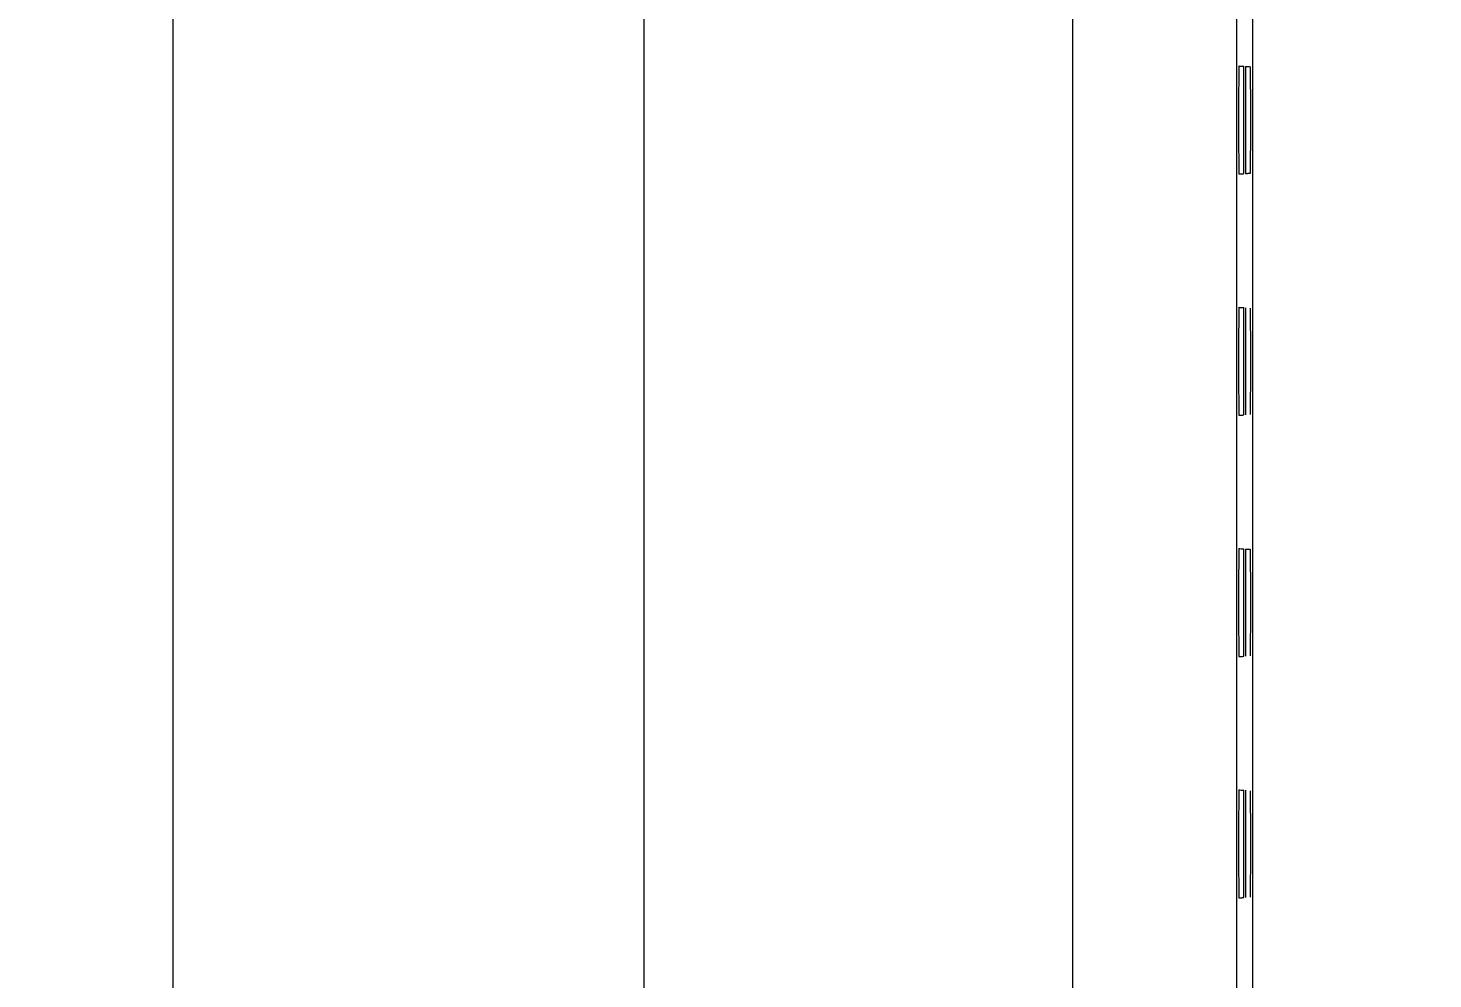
# Model space of a CAD drawing. Header units: millimetres. Extents: x -195 to 1349, y 148 to 750.
# Drawn here: x 743.33 to 769.52, y 434.22 to 451.95 of the extents above; entities that cross this region are included whole.
import ezdxf

# ---------------------------------------------------------------- set-up
doc = ezdxf.new("R2010")
doc.units = ezdxf.units.MM
doc.layers.get('0').update_dxf_attribs({"linetype": 'CONTINUOUS'})
doc.layers.get('Defpoints').update_dxf_attribs({"linetype": 'CONTINUOUS'})
doc.layers.add('4', color=7, linetype='CONTINUOUS', true_color=0xffffff)
doc.styles.add('ROMANC', font='romanc.shx', dxfattribs={"bigfont": 'gbcbig.shx'})
doc.dimstyles.new('YanXiu', dxfattribs={"dimtxt": 3.5, "dimasz": 2.2, "dimexe": 0.66, "dimexo": 0.66, "dimgap": 0.66, "dimtad": 0, "dimdec": 1, "dimdsep": 46, "dimtxsty": 'ROMANC', "dimcen": 0, "dimclrd": 131, "dimclre": 131, "dimclrt": 42, "dimazin": 2, "dimtfac": 1, "dimtdec": 1, "dimtofl": 0, "dimtmove": 0, "dimatfit": 3, "dimfxl": 1, "dimlwd": 5, "dimlwe": 5, "dimarcsym": 0})

# ---------------------------------------------------------------- blocks, each defined once
blk = doc.blocks.new('*D41')
at = {"color": 131, "lineweight": 5, "transparency": 16777216}
for p, q in [((783.379, 486.235), (754.151, 486.235)), ((754.811, 484.035), (754.811, 410.145)), ((754.811, 326.435), (754.811, 400.325)), ((784.75, 324.235), (754.151, 324.235))]:
    blk.add_line(p, q, dxfattribs=at)
at = {"color": 131, "lineweight": 18, "transparency": 16777216}
for points in [[(754.445, 484.035), (755.178, 484.035), (754.811, 486.235)], [(754.445, 326.435), (755.178, 326.435), (754.811, 324.235)]]:
    blk.add_solid(points, dxfattribs=at)
at = {"layer": 'Defpoints', "color": 0, "lineweight": 18, "transparency": 16777216}
for p in [(784.039, 486.235), (754.811, 324.235), (785.41, 324.235)]:
    blk.add_point(p, dxfattribs=at)
at = {"color": 42, "lineweight": 18, "transparency": 16777216, "insert": (754.811, 405.235), "char_height": 3.5, "attachment_point": 5, "rotation": 90, "style": 'ROMANC'}
blk.add_mtext('162', dxfattribs=at)
blk = doc.blocks.new('*D42')
at = {"color": 131, "lineweight": 5, "transparency": 16777216}
for p, q in [((768.139, 491.231), (745.371, 491.231)), ((746.031, 489.031), (746.031, 410.145)), ((746.031, 321.439), (746.031, 400.325)), ((768.139, 319.239), (745.371, 319.239))]:
    blk.add_line(p, q, dxfattribs=at)
at = {"color": 131, "lineweight": 18, "transparency": 16777216}
for points in [[(745.665, 489.031), (746.398, 489.031), (746.031, 491.231)], [(745.665, 321.439), (746.398, 321.439), (746.031, 319.239)]]:
    blk.add_solid(points, dxfattribs=at)
at = {"layer": 'Defpoints', "color": 0, "lineweight": 18, "transparency": 16777216}
for p in [(768.799, 491.231), (746.031, 319.239), (768.799, 319.239)]:
    blk.add_point(p, dxfattribs=at)
at = {"color": 42, "lineweight": 18, "transparency": 16777216, "insert": (746.031, 405.235), "char_height": 3.5, "attachment_point": 5, "rotation": 90, "style": 'ROMANC'}
blk.add_mtext('172', dxfattribs=at)
blk = doc.blocks.new('*D43')
at = {"color": 131, "lineweight": 5, "transparency": 16777216}
for p, q in [((779.094, 499.735), (739.1, 499.735)), ((739.76, 497.535), (739.76, 410.145)), ((739.76, 312.935), (739.76, 400.325)), ((779.784, 310.735), (739.1, 310.735))]:
    blk.add_line(p, q, dxfattribs=at)
at = {"color": 131, "lineweight": 18, "transparency": 16777216}
for points in [[(739.393, 497.535), (740.126, 497.535), (739.76, 499.735)], [(739.393, 312.935), (740.126, 312.935), (739.76, 310.735)]]:
    blk.add_solid(points, dxfattribs=at)
at = {"layer": 'Defpoints', "color": 0, "lineweight": 18, "transparency": 16777216}
for p in [(739.76, 499.735), (779.754, 499.735), (780.444, 310.735)]:
    blk.add_point(p, dxfattribs=at)
at = {"color": 42, "lineweight": 18, "transparency": 16777216, "insert": (739.76, 405.235), "char_height": 3.5, "attachment_point": 5, "rotation": 90, "style": 'ROMANC'}
blk.add_mtext('189', dxfattribs=at)
blk = doc.blocks.new('*D44')
at = {"color": 131, "lineweight": 5, "transparency": 16777216}
for p, q in [((764.4, 505.033), (730.865, 505.033)), ((731.525, 502.833), (731.525, 410.395)), ((731.525, 307.638), (731.525, 400.075)), ((764.4, 305.438), (730.865, 305.438))]:
    blk.add_line(p, q, dxfattribs=at)
at = {"color": 131, "lineweight": 18, "transparency": 16777216}
for points in [[(731.159, 502.833), (731.892, 502.833), (731.525, 505.033)], [(731.159, 307.638), (731.892, 307.638), (731.525, 305.438)]]:
    blk.add_solid(points, dxfattribs=at)
at = {"layer": 'Defpoints', "color": 0, "lineweight": 18, "transparency": 16777216}
for p in [(765.06, 505.033), (731.525, 305.438), (765.06, 305.438)]:
    blk.add_point(p, dxfattribs=at)
at = {"color": 42, "lineweight": 18, "transparency": 16777216, "insert": (731.525, 405.235), "char_height": 3.5, "attachment_point": 5, "rotation": 90, "style": 'ROMANC'}
blk.add_mtext('200', dxfattribs=at)

msp = doc.modelspace()

# ---------------------------------------------------------------- linework, layer by layer
at = {"layer": '4', "color": 7, "linetype": 'Continuous', "lineweight": 18}
for p, q in [((762.807, 317.039), (762.807, 493.431)), ((765.857, 492.781), (765.857, 317.689))]:
    msp.add_line(p, q, dxfattribs=at)
for points, knots in [([(766.165, 354.485), (766.165, 354.591), (766.165, 354.698), (766.165, 371.614), (766.165, 388.425), (766.165, 422.046), (766.165, 438.856), (766.165, 455.773), (766.165, 455.879), (766.165, 455.985)], [0, 0, 0, 0, 0.003136, 0.003136, 0.5, 0.5, 0.996864, 0.996864, 1, 1, 1, 1]), ([(765.903, 451.242), (765.902, 451.242), (765.902, 451.236), (765.901, 451.217), (765.901, 451.209), (765.901, 451.195), (765.901, 451.189), (765.901, 451.178), (765.901, 451.172), (765.9, 451.153), (765.9, 451.125), (765.9, 451.091), (765.9, 451.064), (765.899, 451.055), (765.899, 451.035), (765.899, 451.025), (765.899, 450.993), (765.899, 450.971), (765.899, 450.901), (765.898, 450.851), (765.898, 450.782), (765.898, 450.768), (765.898, 450.739), (765.898, 450.725), (765.898, 450.681), (765.898, 450.652), (765.898, 450.591), (765.898, 450.56), (765.897, 450.513), (765.897, 450.497), (765.897, 450.465), (765.897, 450.449), (765.897, 450.4), (765.897, 450.335), (765.897, 450.269), (765.897, 450.203), (765.897, 450.17), (765.897, 450.121), (765.897, 450.104), (765.897, 450.072), (765.897, 449.99), (765.898, 449.912), (765.898, 449.836), (765.898, 449.82), (765.898, 449.79), (765.898, 449.776), (765.898, 449.732), (765.898, 449.704), (765.898, 449.622), (765.899, 449.571), (765.899, 449.512), (765.899, 449.5), (765.899, 449.478), (765.899, 449.468), (765.899, 449.436), (765.899, 449.417), (765.9, 449.38), (765.9, 449.363), (765.9, 449.332), (765.9, 449.318), (765.901, 449.292), (765.901, 449.27), (765.901, 449.254), (765.902, 449.241), (765.902, 449.236), (765.902, 449.23), (765.902, 449.228), (765.903, 449.228)], [0, 0, 0, 0, 0.0625, 0.0625, 0.09375, 0.09375, 0.109375, 0.109375, 0.125, 0.125, 0.15625, 0.1875, 0.1875, 0.203125, 0.203125, 0.21875, 0.21875, 0.25, 0.25, 0.3125, 0.3125, 0.328125, 0.328125, 0.34375, 0.34375, 0.375, 0.375, 0.40625, 0.40625, 0.421875, 0.421875, 0.4375, 0.4375, 0.46875, 0.5, 0.5, 0.53125, 0.53125, 0.546875, 0.546875, 0.5625, 0.625, 0.625, 0.640625, 0.640625, 0.65625, 0.65625, 0.6875, 0.6875, 0.75, 0.75, 0.765625, 0.765625, 0.78125, 0.78125, 0.8125, 0.8125, 0.84375, 0.84375, 0.875, 0.875, 0.90625, 0.9375, 0.9375, 0.96875, 0.96875, 1, 1, 1, 1]), ([(765.903, 451.242), (765.916, 451.241), (765.929, 451.241), (765.952, 451.239), (765.961, 451.238), (765.977, 451.237), (765.984, 451.237), (765.992, 451.236)], [0, 0, 0, 0, 0.448296, 0.448296, 0.75351, 0.75351, 1, 1, 1, 1]), ([(765.992, 449.234), (765.992, 449.235), (765.992, 449.241), (765.993, 449.26), (765.993, 449.268), (765.993, 449.287), (765.994, 449.298), (765.994, 449.323), (765.994, 449.351), (765.994, 449.385), (765.995, 449.412), (765.995, 449.421), (765.995, 449.441), (765.995, 449.451), (765.995, 449.483), (765.995, 449.505), (765.996, 449.574), (765.996, 449.624), (765.996, 449.692), (765.996, 449.706), (765.996, 449.735), (765.996, 449.749), (765.996, 449.792), (765.997, 449.822), (765.997, 449.882), (765.997, 449.913), (765.997, 449.96), (765.997, 449.975), (765.997, 450.007), (765.997, 450.024), (765.997, 450.072), (765.997, 450.137), (765.997, 450.202), (765.997, 450.267), (765.997, 450.3), (765.997, 450.349), (765.997, 450.365), (765.997, 450.398), (765.997, 450.479), (765.997, 450.557), (765.997, 450.632), (765.997, 450.647), (765.996, 450.677), (765.996, 450.692), (765.996, 450.736), (765.996, 450.764), (765.996, 450.845), (765.996, 450.896), (765.995, 450.954), (765.995, 450.965), (765.995, 450.987), (765.995, 450.998), (765.995, 451.029), (765.995, 451.049), (765.994, 451.085), (765.994, 451.102), (765.994, 451.133), (765.994, 451.147), (765.994, 451.172), (765.993, 451.194), (765.993, 451.21), (765.993, 451.223), (765.992, 451.228), (765.992, 451.235), (765.992, 451.236), (765.992, 451.236)], [0, 0, 0, 0, 0.0625, 0.0625, 0.09375, 0.09375, 0.125, 0.125, 0.15625, 0.1875, 0.1875, 0.203125, 0.203125, 0.21875, 0.21875, 0.25, 0.25, 0.3125, 0.3125, 0.328125, 0.328125, 0.34375, 0.34375, 0.375, 0.375, 0.40625, 0.40625, 0.421875, 0.421875, 0.4375, 0.4375, 0.46875, 0.5, 0.5, 0.53125, 0.53125, 0.546875, 0.546875, 0.5625, 0.625, 0.625, 0.640625, 0.640625, 0.65625, 0.65625, 0.6875, 0.6875, 0.75, 0.75, 0.765625, 0.765625, 0.78125, 0.78125, 0.8125, 0.8125, 0.84375, 0.84375, 0.875, 0.875, 0.90625, 0.9375, 0.9375, 0.96875, 0.96875, 1, 1, 1, 1]), ([(766.028, 451.234), (766.028, 451.234), (766.028, 451.227), (766.027, 451.208), (766.027, 451.2), (766.027, 451.186), (766.027, 451.181), (766.026, 451.17), (766.026, 451.164), (766.026, 451.145), (766.026, 451.117), (766.026, 451.084), (766.025, 451.057), (766.025, 451.047), (766.025, 451.028), (766.025, 451.018), (766.025, 450.986), (766.025, 450.964), (766.024, 450.895), (766.024, 450.845), (766.024, 450.777), (766.024, 450.763), (766.024, 450.735), (766.024, 450.721), (766.024, 450.677), (766.024, 450.648), (766.023, 450.588), (766.023, 450.557), (766.023, 450.51), (766.023, 450.495), (766.023, 450.463), (766.023, 450.447), (766.023, 450.398), (766.023, 450.334), (766.023, 450.269), (766.023, 450.204), (766.023, 450.171), (766.023, 450.122), (766.023, 450.106), (766.023, 450.073), (766.023, 449.992), (766.023, 449.915), (766.023, 449.839), (766.024, 449.824), (766.024, 449.794), (766.024, 449.78), (766.024, 449.736), (766.024, 449.708), (766.024, 449.627), (766.024, 449.577), (766.025, 449.518), (766.025, 449.507), (766.025, 449.485), (766.025, 449.474), (766.025, 449.443), (766.025, 449.424), (766.026, 449.388), (766.026, 449.371), (766.026, 449.34), (766.026, 449.326), (766.026, 449.301), (766.027, 449.279), (766.027, 449.263), (766.027, 449.25), (766.028, 449.245), (766.028, 449.239), (766.028, 449.237), (766.028, 449.237)], [0, 0, 0, 0, 0.0625, 0.0625, 0.09375, 0.09375, 0.109375, 0.109375, 0.125, 0.125, 0.15625, 0.1875, 0.1875, 0.203125, 0.203125, 0.21875, 0.21875, 0.25, 0.25, 0.3125, 0.3125, 0.328125, 0.328125, 0.34375, 0.34375, 0.375, 0.375, 0.40625, 0.40625, 0.421875, 0.421875, 0.4375, 0.4375, 0.46875, 0.5, 0.5, 0.53125, 0.53125, 0.546875, 0.546875, 0.5625, 0.625, 0.625, 0.640625, 0.640625, 0.65625, 0.65625, 0.6875, 0.6875, 0.75, 0.75, 0.765625, 0.765625, 0.78125, 0.78125, 0.8125, 0.8125, 0.84375, 0.84375, 0.875, 0.875, 0.90625, 0.9375, 0.9375, 0.96875, 0.96875, 1, 1, 1, 1]), ([(766.028, 451.234), (766.04, 451.233), (766.052, 451.232), (766.073, 451.23), (766.082, 451.23), (766.1, 451.229), (766.109, 451.228), (766.117, 451.227)], [0, 0, 0, 0, 0.406541, 0.406541, 0.703271, 0.703271, 1, 1, 1, 1]), ([(766.117, 449.243), (766.118, 449.243), (766.118, 449.25), (766.119, 449.269), (766.119, 449.276), (766.119, 449.295), (766.119, 449.306), (766.12, 449.331), (766.12, 449.359), (766.12, 449.392), (766.12, 449.419), (766.12, 449.429), (766.121, 449.448), (766.121, 449.458), (766.121, 449.489), (766.121, 449.511), (766.121, 449.58), (766.122, 449.63), (766.122, 449.697), (766.122, 449.711), (766.122, 449.739), (766.122, 449.753), (766.122, 449.796), (766.122, 449.825), (766.122, 449.885), (766.122, 449.916), (766.122, 449.962), (766.122, 449.978), (766.123, 450.009), (766.123, 450.025), (766.123, 450.073), (766.123, 450.138), (766.123, 450.202), (766.123, 450.267), (766.123, 450.299), (766.123, 450.348), (766.123, 450.364), (766.123, 450.397), (766.123, 450.477), (766.122, 450.554), (766.122, 450.629), (766.122, 450.644), (766.122, 450.673), (766.122, 450.688), (766.122, 450.731), (766.122, 450.759), (766.122, 450.84), (766.121, 450.89), (766.121, 450.948), (766.121, 450.959), (766.121, 450.981), (766.121, 450.991), (766.121, 451.022), (766.12, 451.042), (766.12, 451.078), (766.12, 451.094), (766.12, 451.125), (766.12, 451.139), (766.119, 451.164), (766.119, 451.186), (766.119, 451.202), (766.118, 451.214), (766.118, 451.219), (766.118, 451.226), (766.118, 451.227), (766.117, 451.227)], [0, 0, 0, 0, 0.0625, 0.0625, 0.09375, 0.09375, 0.125, 0.125, 0.15625, 0.1875, 0.1875, 0.203125, 0.203125, 0.21875, 0.21875, 0.25, 0.25, 0.3125, 0.3125, 0.328125, 0.328125, 0.34375, 0.34375, 0.375, 0.375, 0.40625, 0.40625, 0.421875, 0.421875, 0.4375, 0.4375, 0.46875, 0.5, 0.5, 0.53125, 0.53125, 0.546875, 0.546875, 0.5625, 0.625, 0.625, 0.640625, 0.640625, 0.65625, 0.65625, 0.6875, 0.6875, 0.75, 0.75, 0.765625, 0.765625, 0.78125, 0.78125, 0.8125, 0.8125, 0.84375, 0.84375, 0.875, 0.875, 0.90625, 0.9375, 0.9375, 0.96875, 0.96875, 1, 1, 1, 1]), ([(765.903, 449.228), (765.916, 449.229), (765.929, 449.23), (765.952, 449.232), (765.961, 449.232), (765.977, 449.233), (765.984, 449.234), (765.992, 449.234)], [0, 0, 0, 0, 0.448295, 0.448295, 0.75351, 0.75351, 1, 1, 1, 1]), ([(766.028, 449.237), (766.04, 449.238), (766.052, 449.239), (766.073, 449.24), (766.082, 449.241), (766.1, 449.242), (766.109, 449.243), (766.117, 449.243)], [0, 0, 0, 0, 0.406541, 0.406541, 0.703271, 0.703271, 1, 1, 1, 1]), ([(765.903, 446.742), (765.902, 446.742), (765.902, 446.736), (765.901, 446.717), (765.901, 446.709), (765.901, 446.695), (765.901, 446.689), (765.901, 446.678), (765.901, 446.672), (765.9, 446.653), (765.9, 446.625), (765.9, 446.591), (765.9, 446.564), (765.899, 446.555), (765.899, 446.535), (765.899, 446.525), (765.899, 446.493), (765.899, 446.471), (765.899, 446.401), (765.898, 446.351), (765.898, 446.282), (765.898, 446.268), (765.898, 446.239), (765.898, 446.225), (765.898, 446.181), (765.898, 446.152), (765.898, 446.091), (765.898, 446.06), (765.897, 446.013), (765.897, 445.997), (765.897, 445.965), (765.897, 445.949), (765.897, 445.9), (765.897, 445.835), (765.897, 445.769), (765.897, 445.703), (765.897, 445.67), (765.897, 445.621), (765.897, 445.604), (765.897, 445.572), (765.897, 445.49), (765.898, 445.412), (765.898, 445.336), (765.898, 445.32), (765.898, 445.29), (765.898, 445.276), (765.898, 445.232), (765.898, 445.204), (765.898, 445.122), (765.899, 445.071), (765.899, 445.012), (765.899, 445), (765.899, 444.978), (765.899, 444.968), (765.899, 444.936), (765.899, 444.917), (765.9, 444.88), (765.9, 444.863), (765.9, 444.832), (765.9, 444.818), (765.901, 444.792), (765.901, 444.77), (765.901, 444.754), (765.902, 444.741), (765.902, 444.736), (765.902, 444.73), (765.902, 444.728), (765.903, 444.728)], [0, 0, 0, 0, 0.0625, 0.0625, 0.09375, 0.09375, 0.109375, 0.109375, 0.125, 0.125, 0.15625, 0.1875, 0.1875, 0.203125, 0.203125, 0.21875, 0.21875, 0.25, 0.25, 0.3125, 0.3125, 0.328125, 0.328125, 0.34375, 0.34375, 0.375, 0.375, 0.40625, 0.40625, 0.421875, 0.421875, 0.4375, 0.4375, 0.46875, 0.5, 0.5, 0.53125, 0.53125, 0.546875, 0.546875, 0.5625, 0.625, 0.625, 0.640625, 0.640625, 0.65625, 0.65625, 0.6875, 0.6875, 0.75, 0.75, 0.765625, 0.765625, 0.78125, 0.78125, 0.8125, 0.8125, 0.84375, 0.84375, 0.875, 0.875, 0.90625, 0.9375, 0.9375, 0.96875, 0.96875, 1, 1, 1, 1]), ([(765.903, 446.742), (765.916, 446.741), (765.929, 446.741), (765.952, 446.739), (765.961, 446.738), (765.977, 446.737), (765.984, 446.737), (765.992, 446.736)], [0, 0, 0, 0, 0.448296, 0.448296, 0.75351, 0.75351, 1, 1, 1, 1]), ([(765.992, 444.734), (765.992, 444.735), (765.992, 444.741), (765.993, 444.76), (765.993, 444.768), (765.993, 444.787), (765.994, 444.798), (765.994, 444.823), (765.994, 444.851), (765.994, 444.885), (765.995, 444.912), (765.995, 444.921), (765.995, 444.941), (765.995, 444.951), (765.995, 444.983), (765.995, 445.005), (765.996, 445.074), (765.996, 445.124), (765.996, 445.192), (765.996, 445.206), (765.996, 445.235), (765.996, 445.249), (765.996, 445.292), (765.997, 445.322), (765.997, 445.382), (765.997, 445.413), (765.997, 445.46), (765.997, 445.475), (765.997, 445.507), (765.997, 445.524), (765.997, 445.572), (765.997, 445.637), (765.997, 445.702), (765.997, 445.767), (765.997, 445.8), (765.997, 445.849), (765.997, 445.865), (765.997, 445.898), (765.997, 445.979), (765.997, 446.057), (765.997, 446.132), (765.997, 446.147), (765.996, 446.177), (765.996, 446.192), (765.996, 446.236), (765.996, 446.264), (765.996, 446.345), (765.996, 446.396), (765.995, 446.454), (765.995, 446.465), (765.995, 446.487), (765.995, 446.498), (765.995, 446.529), (765.995, 446.549), (765.994, 446.585), (765.994, 446.602), (765.994, 446.633), (765.994, 446.647), (765.994, 446.672), (765.993, 446.694), (765.993, 446.71), (765.993, 446.723), (765.992, 446.728), (765.992, 446.735), (765.992, 446.736), (765.992, 446.736)], [0, 0, 0, 0, 0.0625, 0.0625, 0.09375, 0.09375, 0.125, 0.125, 0.15625, 0.1875, 0.1875, 0.203125, 0.203125, 0.21875, 0.21875, 0.25, 0.25, 0.3125, 0.3125, 0.328125, 0.328125, 0.34375, 0.34375, 0.375, 0.375, 0.40625, 0.40625, 0.421875, 0.421875, 0.4375, 0.4375, 0.46875, 0.5, 0.5, 0.53125, 0.53125, 0.546875, 0.546875, 0.5625, 0.625, 0.625, 0.640625, 0.640625, 0.65625, 0.65625, 0.6875, 0.6875, 0.75, 0.75, 0.765625, 0.765625, 0.78125, 0.78125, 0.8125, 0.8125, 0.84375, 0.84375, 0.875, 0.875, 0.90625, 0.9375, 0.9375, 0.96875, 0.96875, 1, 1, 1, 1]), ([(766.028, 446.734), (766.028, 446.734), (766.028, 446.727), (766.027, 446.708), (766.027, 446.7), (766.027, 446.686), (766.027, 446.681), (766.026, 446.67), (766.026, 446.664), (766.026, 446.645), (766.026, 446.617), (766.026, 446.584), (766.025, 446.557), (766.025, 446.547), (766.025, 446.528), (766.025, 446.518), (766.025, 446.486), (766.025, 446.464), (766.024, 446.395), (766.024, 446.345), (766.024, 446.277), (766.024, 446.263), (766.024, 446.235), (766.024, 446.221), (766.024, 446.177), (766.024, 446.148), (766.023, 446.088), (766.023, 446.057), (766.023, 446.01), (766.023, 445.995), (766.023, 445.963), (766.023, 445.947), (766.023, 445.898), (766.023, 445.834), (766.023, 445.769), (766.023, 445.704), (766.023, 445.671), (766.023, 445.622), (766.023, 445.606), (766.023, 445.573), (766.023, 445.492), (766.023, 445.415), (766.023, 445.339), (766.024, 445.324), (766.024, 445.294), (766.024, 445.28), (766.024, 445.236), (766.024, 445.208), (766.024, 445.127), (766.024, 445.077), (766.025, 445.018), (766.025, 445.007), (766.025, 444.985), (766.025, 444.974), (766.025, 444.943), (766.025, 444.924), (766.026, 444.888), (766.026, 444.871), (766.026, 444.84), (766.026, 444.826), (766.026, 444.801), (766.027, 444.779), (766.027, 444.763), (766.027, 444.75), (766.028, 444.745), (766.028, 444.739), (766.028, 444.737), (766.028, 444.737)], [0, 0, 0, 0, 0.0625, 0.0625, 0.09375, 0.09375, 0.109375, 0.109375, 0.125, 0.125, 0.15625, 0.1875, 0.1875, 0.203125, 0.203125, 0.21875, 0.21875, 0.25, 0.25, 0.3125, 0.3125, 0.328125, 0.328125, 0.34375, 0.34375, 0.375, 0.375, 0.40625, 0.40625, 0.421875, 0.421875, 0.4375, 0.4375, 0.46875, 0.5, 0.5, 0.53125, 0.53125, 0.546875, 0.546875, 0.5625, 0.625, 0.625, 0.640625, 0.640625, 0.65625, 0.65625, 0.6875, 0.6875, 0.75, 0.75, 0.765625, 0.765625, 0.78125, 0.78125, 0.8125, 0.8125, 0.84375, 0.84375, 0.875, 0.875, 0.90625, 0.9375, 0.9375, 0.96875, 0.96875, 1, 1, 1, 1]), ([(766.117, 444.743), (766.118, 444.743), (766.118, 444.75), (766.119, 444.769), (766.119, 444.776), (766.119, 444.795), (766.119, 444.806), (766.12, 444.831), (766.12, 444.859), (766.12, 444.892), (766.12, 444.919), (766.12, 444.929), (766.121, 444.948), (766.121, 444.958), (766.121, 444.989), (766.121, 445.011), (766.121, 445.08), (766.122, 445.13), (766.122, 445.197), (766.122, 445.211), (766.122, 445.239), (766.122, 445.253), (766.122, 445.296), (766.122, 445.325), (766.122, 445.385), (766.122, 445.416), (766.122, 445.462), (766.122, 445.478), (766.123, 445.509), (766.123, 445.525), (766.123, 445.573), (766.123, 445.638), (766.123, 445.702), (766.123, 445.767), (766.123, 445.799), (766.123, 445.848), (766.123, 445.864), (766.123, 445.897), (766.123, 445.977), (766.122, 446.054), (766.122, 446.129), (766.122, 446.144), (766.122, 446.173), (766.122, 446.188), (766.122, 446.231), (766.122, 446.259), (766.122, 446.34), (766.121, 446.39), (766.121, 446.448), (766.121, 446.459), (766.121, 446.481), (766.121, 446.491), (766.121, 446.522), (766.12, 446.542), (766.12, 446.578), (766.12, 446.594), (766.12, 446.625), (766.12, 446.639), (766.119, 446.664), (766.119, 446.686), (766.119, 446.702), (766.118, 446.714), (766.118, 446.719), (766.118, 446.726), (766.118, 446.727), (766.117, 446.727)], [0, 0, 0, 0, 0.0625, 0.0625, 0.09375, 0.09375, 0.125, 0.125, 0.15625, 0.1875, 0.1875, 0.203125, 0.203125, 0.21875, 0.21875, 0.25, 0.25, 0.3125, 0.3125, 0.328125, 0.328125, 0.34375, 0.34375, 0.375, 0.375, 0.40625, 0.40625, 0.421875, 0.421875, 0.4375, 0.4375, 0.46875, 0.5, 0.5, 0.53125, 0.53125, 0.546875, 0.546875, 0.5625, 0.625, 0.625, 0.640625, 0.640625, 0.65625, 0.65625, 0.6875, 0.6875, 0.75, 0.75, 0.765625, 0.765625, 0.78125, 0.78125, 0.8125, 0.8125, 0.84375, 0.84375, 0.875, 0.875, 0.90625, 0.9375, 0.9375, 0.96875, 0.96875, 1, 1, 1, 1]), ([(765.903, 444.728), (765.916, 444.729), (765.929, 444.73), (765.952, 444.732), (765.961, 444.732), (765.977, 444.733), (765.984, 444.734), (765.992, 444.734)], [0, 0, 0, 0, 0.448295, 0.448295, 0.75351, 0.75351, 1, 1, 1, 1]), ([(765.903, 442.242), (765.902, 442.242), (765.902, 442.236), (765.901, 442.217), (765.901, 442.209), (765.901, 442.195), (765.901, 442.189), (765.901, 442.178), (765.901, 442.172), (765.9, 442.153), (765.9, 442.125), (765.9, 442.091), (765.9, 442.064), (765.899, 442.055), (765.899, 442.035), (765.899, 442.025), (765.899, 441.993), (765.899, 441.971), (765.899, 441.901), (765.898, 441.851), (765.898, 441.782), (765.898, 441.768), (765.898, 441.739), (765.898, 441.725), (765.898, 441.681), (765.898, 441.652), (765.898, 441.591), (765.898, 441.56), (765.897, 441.513), (765.897, 441.497), (765.897, 441.465), (765.897, 441.449), (765.897, 441.4), (765.897, 441.335), (765.897, 441.269), (765.897, 441.203), (765.897, 441.17), (765.897, 441.121), (765.897, 441.104), (765.897, 441.072), (765.897, 440.99), (765.898, 440.912), (765.898, 440.836), (765.898, 440.82), (765.898, 440.79), (765.898, 440.776), (765.898, 440.732), (765.898, 440.704), (765.898, 440.622), (765.899, 440.571), (765.899, 440.512), (765.899, 440.5), (765.899, 440.478), (765.899, 440.468), (765.899, 440.436), (765.899, 440.417), (765.9, 440.38), (765.9, 440.363), (765.9, 440.332), (765.9, 440.318), (765.901, 440.292), (765.901, 440.27), (765.901, 440.254), (765.902, 440.241), (765.902, 440.236), (765.902, 440.23), (765.902, 440.228), (765.903, 440.228)], [0, 0, 0, 0, 0.0625, 0.0625, 0.09375, 0.09375, 0.109375, 0.109375, 0.125, 0.125, 0.15625, 0.1875, 0.1875, 0.203125, 0.203125, 0.21875, 0.21875, 0.25, 0.25, 0.3125, 0.3125, 0.328125, 0.328125, 0.34375, 0.34375, 0.375, 0.375, 0.40625, 0.40625, 0.421875, 0.421875, 0.4375, 0.4375, 0.46875, 0.5, 0.5, 0.53125, 0.53125, 0.546875, 0.546875, 0.5625, 0.625, 0.625, 0.640625, 0.640625, 0.65625, 0.65625, 0.6875, 0.6875, 0.75, 0.75, 0.765625, 0.765625, 0.78125, 0.78125, 0.8125, 0.8125, 0.84375, 0.84375, 0.875, 0.875, 0.90625, 0.9375, 0.9375, 0.96875, 0.96875, 1, 1, 1, 1]), ([(765.903, 442.242), (765.916, 442.241), (765.929, 442.241), (765.952, 442.239), (765.961, 442.238), (765.977, 442.237), (765.984, 442.237), (765.992, 442.236)], [0, 0, 0, 0, 0.448296, 0.448296, 0.75351, 0.75351, 1, 1, 1, 1]), ([(765.992, 440.234), (765.992, 440.235), (765.992, 440.241), (765.993, 440.26), (765.993, 440.268), (765.993, 440.287), (765.994, 440.298), (765.994, 440.323), (765.994, 440.351), (765.994, 440.385), (765.995, 440.412), (765.995, 440.421), (765.995, 440.441), (765.995, 440.451), (765.995, 440.483), (765.995, 440.505), (765.996, 440.574), (765.996, 440.624), (765.996, 440.692), (765.996, 440.706), (765.996, 440.735), (765.996, 440.749), (765.996, 440.792), (765.997, 440.822), (765.997, 440.882), (765.997, 440.913), (765.997, 440.96), (765.997, 440.975), (765.997, 441.007), (765.997, 441.024), (765.997, 441.072), (765.997, 441.137), (765.997, 441.202), (765.997, 441.267), (765.997, 441.3), (765.997, 441.349), (765.997, 441.365), (765.997, 441.398), (765.997, 441.479), (765.997, 441.557), (765.997, 441.632), (765.997, 441.647), (765.996, 441.677), (765.996, 441.692), (765.996, 441.736), (765.996, 441.764), (765.996, 441.845), (765.996, 441.896), (765.995, 441.954), (765.995, 441.965), (765.995, 441.987), (765.995, 441.998), (765.995, 442.029), (765.995, 442.049), (765.994, 442.085), (765.994, 442.102), (765.994, 442.133), (765.994, 442.147), (765.994, 442.172), (765.993, 442.194), (765.993, 442.21), (765.993, 442.223), (765.992, 442.228), (765.992, 442.235), (765.992, 442.236), (765.992, 442.236)], [0, 0, 0, 0, 0.0625, 0.0625, 0.09375, 0.09375, 0.125, 0.125, 0.15625, 0.1875, 0.1875, 0.203125, 0.203125, 0.21875, 0.21875, 0.25, 0.25, 0.3125, 0.3125, 0.328125, 0.328125, 0.34375, 0.34375, 0.375, 0.375, 0.40625, 0.40625, 0.421875, 0.421875, 0.4375, 0.4375, 0.46875, 0.5, 0.5, 0.53125, 0.53125, 0.546875, 0.546875, 0.5625, 0.625, 0.625, 0.640625, 0.640625, 0.65625, 0.65625, 0.6875, 0.6875, 0.75, 0.75, 0.765625, 0.765625, 0.78125, 0.78125, 0.8125, 0.8125, 0.84375, 0.84375, 0.875, 0.875, 0.90625, 0.9375, 0.9375, 0.96875, 0.96875, 1, 1, 1, 1]), ([(766.028, 442.234), (766.028, 442.234), (766.028, 442.227), (766.027, 442.208), (766.027, 442.2), (766.027, 442.186), (766.027, 442.181), (766.026, 442.17), (766.026, 442.164), (766.026, 442.145), (766.026, 442.117), (766.026, 442.084), (766.025, 442.057), (766.025, 442.047), (766.025, 442.028), (766.025, 442.018), (766.025, 441.986), (766.025, 441.964), (766.024, 441.895), (766.024, 441.845), (766.024, 441.777), (766.024, 441.763), (766.024, 441.735), (766.024, 441.721), (766.024, 441.677), (766.024, 441.648), (766.023, 441.588), (766.023, 441.557), (766.023, 441.51), (766.023, 441.495), (766.023, 441.463), (766.023, 441.447), (766.023, 441.398), (766.023, 441.334), (766.023, 441.269), (766.023, 441.204), (766.023, 441.171), (766.023, 441.122), (766.023, 441.106), (766.023, 441.073), (766.023, 440.992), (766.023, 440.915), (766.023, 440.839), (766.024, 440.824), (766.024, 440.794), (766.024, 440.78), (766.024, 440.736), (766.024, 440.708), (766.024, 440.627), (766.024, 440.577), (766.025, 440.518), (766.025, 440.507), (766.025, 440.485), (766.025, 440.474), (766.025, 440.443), (766.025, 440.424), (766.026, 440.388), (766.026, 440.371), (766.026, 440.34), (766.026, 440.326), (766.026, 440.301), (766.027, 440.279), (766.027, 440.263), (766.027, 440.25), (766.028, 440.245), (766.028, 440.239), (766.028, 440.237), (766.028, 440.237)], [0, 0, 0, 0, 0.0625, 0.0625, 0.09375, 0.09375, 0.109375, 0.109375, 0.125, 0.125, 0.15625, 0.1875, 0.1875, 0.203125, 0.203125, 0.21875, 0.21875, 0.25, 0.25, 0.3125, 0.3125, 0.328125, 0.328125, 0.34375, 0.34375, 0.375, 0.375, 0.40625, 0.40625, 0.421875, 0.421875, 0.4375, 0.4375, 0.46875, 0.5, 0.5, 0.53125, 0.53125, 0.546875, 0.546875, 0.5625, 0.625, 0.625, 0.640625, 0.640625, 0.65625, 0.65625, 0.6875, 0.6875, 0.75, 0.75, 0.765625, 0.765625, 0.78125, 0.78125, 0.8125, 0.8125, 0.84375, 0.84375, 0.875, 0.875, 0.90625, 0.9375, 0.9375, 0.96875, 0.96875, 1, 1, 1, 1]), ([(766.028, 442.234), (766.04, 442.233), (766.052, 442.232), (766.073, 442.23), (766.082, 442.23), (766.1, 442.229), (766.109, 442.228), (766.117, 442.227)], [0, 0, 0, 0, 0.406541, 0.406541, 0.703271, 0.703271, 1, 1, 1, 1]), ([(766.117, 440.243), (766.118, 440.243), (766.118, 440.25), (766.119, 440.269), (766.119, 440.276), (766.119, 440.295), (766.119, 440.306), (766.12, 440.331), (766.12, 440.359), (766.12, 440.392), (766.12, 440.419), (766.12, 440.429), (766.121, 440.448), (766.121, 440.458), (766.121, 440.489), (766.121, 440.511), (766.121, 440.58), (766.122, 440.63), (766.122, 440.697), (766.122, 440.711), (766.122, 440.739), (766.122, 440.753), (766.122, 440.796), (766.122, 440.825), (766.122, 440.885), (766.122, 440.916), (766.122, 440.962), (766.122, 440.978), (766.123, 441.009), (766.123, 441.025), (766.123, 441.073), (766.123, 441.138), (766.123, 441.202), (766.123, 441.267), (766.123, 441.299), (766.123, 441.348), (766.123, 441.364), (766.123, 441.397), (766.123, 441.477), (766.122, 441.554), (766.122, 441.629), (766.122, 441.644), (766.122, 441.673), (766.122, 441.688), (766.122, 441.731), (766.122, 441.759), (766.122, 441.84), (766.121, 441.89), (766.121, 441.948), (766.121, 441.959), (766.121, 441.981), (766.121, 441.991), (766.121, 442.022), (766.12, 442.042), (766.12, 442.078), (766.12, 442.094), (766.12, 442.125), (766.12, 442.139), (766.119, 442.164), (766.119, 442.186), (766.119, 442.202), (766.118, 442.214), (766.118, 442.219), (766.118, 442.226), (766.118, 442.227), (766.117, 442.227)], [0, 0, 0, 0, 0.0625, 0.0625, 0.09375, 0.09375, 0.125, 0.125, 0.15625, 0.1875, 0.1875, 0.203125, 0.203125, 0.21875, 0.21875, 0.25, 0.25, 0.3125, 0.3125, 0.328125, 0.328125, 0.34375, 0.34375, 0.375, 0.375, 0.40625, 0.40625, 0.421875, 0.421875, 0.4375, 0.4375, 0.46875, 0.5, 0.5, 0.53125, 0.53125, 0.546875, 0.546875, 0.5625, 0.625, 0.625, 0.640625, 0.640625, 0.65625, 0.65625, 0.6875, 0.6875, 0.75, 0.75, 0.765625, 0.765625, 0.78125, 0.78125, 0.8125, 0.8125, 0.84375, 0.84375, 0.875, 0.875, 0.90625, 0.9375, 0.9375, 0.96875, 0.96875, 1, 1, 1, 1]), ([(765.903, 440.228), (765.916, 440.229), (765.929, 440.23), (765.952, 440.232), (765.961, 440.232), (765.977, 440.233), (765.984, 440.234), (765.992, 440.234)], [0, 0, 0, 0, 0.448295, 0.448295, 0.75351, 0.75351, 1, 1, 1, 1]), ([(765.903, 437.742), (765.902, 437.742), (765.902, 437.736), (765.901, 437.717), (765.901, 437.709), (765.901, 437.695), (765.901, 437.689), (765.901, 437.678), (765.901, 437.672), (765.9, 437.653), (765.9, 437.625), (765.9, 437.591), (765.9, 437.564), (765.899, 437.555), (765.899, 437.535), (765.899, 437.525), (765.899, 437.493), (765.899, 437.471), (765.899, 437.401), (765.898, 437.351), (765.898, 437.282), (765.898, 437.268), (765.898, 437.239), (765.898, 437.225), (765.898, 437.181), (765.898, 437.152), (765.898, 437.091), (765.898, 437.06), (765.897, 437.013), (765.897, 436.997), (765.897, 436.965), (765.897, 436.949), (765.897, 436.9), (765.897, 436.835), (765.897, 436.769), (765.897, 436.703), (765.897, 436.67), (765.897, 436.621), (765.897, 436.604), (765.897, 436.572), (765.897, 436.49), (765.898, 436.412), (765.898, 436.336), (765.898, 436.32), (765.898, 436.29), (765.898, 436.276), (765.898, 436.232), (765.898, 436.204), (765.898, 436.122), (765.899, 436.071), (765.899, 436.012), (765.899, 436), (765.899, 435.978), (765.899, 435.968), (765.899, 435.936), (765.899, 435.917), (765.9, 435.88), (765.9, 435.863), (765.9, 435.832), (765.9, 435.818), (765.901, 435.792), (765.901, 435.77), (765.901, 435.754), (765.902, 435.741), (765.902, 435.736), (765.902, 435.73), (765.902, 435.728), (765.903, 435.728)], [0, 0, 0, 0, 0.0625, 0.0625, 0.09375, 0.09375, 0.109375, 0.109375, 0.125, 0.125, 0.15625, 0.1875, 0.1875, 0.203125, 0.203125, 0.21875, 0.21875, 0.25, 0.25, 0.3125, 0.3125, 0.328125, 0.328125, 0.34375, 0.34375, 0.375, 0.375, 0.40625, 0.40625, 0.421875, 0.421875, 0.4375, 0.4375, 0.46875, 0.5, 0.5, 0.53125, 0.53125, 0.546875, 0.546875, 0.5625, 0.625, 0.625, 0.640625, 0.640625, 0.65625, 0.65625, 0.6875, 0.6875, 0.75, 0.75, 0.765625, 0.765625, 0.78125, 0.78125, 0.8125, 0.8125, 0.84375, 0.84375, 0.875, 0.875, 0.90625, 0.9375, 0.9375, 0.96875, 0.96875, 1, 1, 1, 1]), ([(765.903, 437.742), (765.916, 437.741), (765.929, 437.741), (765.952, 437.739), (765.961, 437.738), (765.977, 437.737), (765.984, 437.737), (765.992, 437.736)], [0, 0, 0, 0, 0.448296, 0.448296, 0.75351, 0.75351, 1, 1, 1, 1]), ([(765.992, 435.734), (765.992, 435.735), (765.992, 435.741), (765.993, 435.76), (765.993, 435.768), (765.993, 435.787), (765.994, 435.798), (765.994, 435.823), (765.994, 435.851), (765.994, 435.885), (765.995, 435.912), (765.995, 435.921), (765.995, 435.941), (765.995, 435.951), (765.995, 435.983), (765.995, 436.005), (765.996, 436.074), (765.996, 436.124), (765.996, 436.192), (765.996, 436.206), (765.996, 436.235), (765.996, 436.249), (765.996, 436.292), (765.997, 436.322), (765.997, 436.382), (765.997, 436.413), (765.997, 436.46), (765.997, 436.475), (765.997, 436.507), (765.997, 436.524), (765.997, 436.572), (765.997, 436.637), (765.997, 436.702), (765.997, 436.767), (765.997, 436.8), (765.997, 436.849), (765.997, 436.865), (765.997, 436.898), (765.997, 436.979), (765.997, 437.057), (765.997, 437.132), (765.997, 437.147), (765.996, 437.177), (765.996, 437.192), (765.996, 437.236), (765.996, 437.264), (765.996, 437.345), (765.996, 437.396), (765.995, 437.454), (765.995, 437.465), (765.995, 437.487), (765.995, 437.498), (765.995, 437.529), (765.995, 437.549), (765.994, 437.585), (765.994, 437.602), (765.994, 437.633), (765.994, 437.647), (765.994, 437.672), (765.993, 437.694), (765.993, 437.71), (765.993, 437.723), (765.992, 437.728), (765.992, 437.735), (765.992, 437.736), (765.992, 437.736)], [0, 0, 0, 0, 0.0625, 0.0625, 0.09375, 0.09375, 0.125, 0.125, 0.15625, 0.1875, 0.1875, 0.203125, 0.203125, 0.21875, 0.21875, 0.25, 0.25, 0.3125, 0.3125, 0.328125, 0.328125, 0.34375, 0.34375, 0.375, 0.375, 0.40625, 0.40625, 0.421875, 0.421875, 0.4375, 0.4375, 0.46875, 0.5, 0.5, 0.53125, 0.53125, 0.546875, 0.546875, 0.5625, 0.625, 0.625, 0.640625, 0.640625, 0.65625, 0.65625, 0.6875, 0.6875, 0.75, 0.75, 0.765625, 0.765625, 0.78125, 0.78125, 0.8125, 0.8125, 0.84375, 0.84375, 0.875, 0.875, 0.90625, 0.9375, 0.9375, 0.96875, 0.96875, 1, 1, 1, 1]), ([(766.028, 437.734), (766.028, 437.734), (766.028, 437.727), (766.027, 437.708), (766.027, 437.7), (766.027, 437.686), (766.027, 437.681), (766.026, 437.67), (766.026, 437.664), (766.026, 437.645), (766.026, 437.617), (766.026, 437.584), (766.025, 437.557), (766.025, 437.547), (766.025, 437.528), (766.025, 437.518), (766.025, 437.486), (766.025, 437.464), (766.024, 437.395), (766.024, 437.345), (766.024, 437.277), (766.024, 437.263), (766.024, 437.235), (766.024, 437.221), (766.024, 437.177), (766.024, 437.148), (766.023, 437.088), (766.023, 437.057), (766.023, 437.01), (766.023, 436.995), (766.023, 436.963), (766.023, 436.947), (766.023, 436.898), (766.023, 436.834), (766.023, 436.769), (766.023, 436.704), (766.023, 436.671), (766.023, 436.622), (766.023, 436.606), (766.023, 436.573), (766.023, 436.492), (766.023, 436.415), (766.023, 436.339), (766.024, 436.324), (766.024, 436.294), (766.024, 436.28), (766.024, 436.236), (766.024, 436.208), (766.024, 436.127), (766.024, 436.077), (766.025, 436.018), (766.025, 436.007), (766.025, 435.985), (766.025, 435.974), (766.025, 435.943), (766.025, 435.924), (766.026, 435.888), (766.026, 435.871), (766.026, 435.84), (766.026, 435.826), (766.026, 435.801), (766.027, 435.779), (766.027, 435.763), (766.027, 435.75), (766.028, 435.745), (766.028, 435.739), (766.028, 435.737), (766.028, 435.737)], [0, 0, 0, 0, 0.0625, 0.0625, 0.09375, 0.09375, 0.109375, 0.109375, 0.125, 0.125, 0.15625, 0.1875, 0.1875, 0.203125, 0.203125, 0.21875, 0.21875, 0.25, 0.25, 0.3125, 0.3125, 0.328125, 0.328125, 0.34375, 0.34375, 0.375, 0.375, 0.40625, 0.40625, 0.421875, 0.421875, 0.4375, 0.4375, 0.46875, 0.5, 0.5, 0.53125, 0.53125, 0.546875, 0.546875, 0.5625, 0.625, 0.625, 0.640625, 0.640625, 0.65625, 0.65625, 0.6875, 0.6875, 0.75, 0.75, 0.765625, 0.765625, 0.78125, 0.78125, 0.8125, 0.8125, 0.84375, 0.84375, 0.875, 0.875, 0.90625, 0.9375, 0.9375, 0.96875, 0.96875, 1, 1, 1, 1]), ([(766.117, 435.743), (766.118, 435.743), (766.118, 435.75), (766.119, 435.769), (766.119, 435.776), (766.119, 435.795), (766.119, 435.806), (766.12, 435.831), (766.12, 435.859), (766.12, 435.892), (766.12, 435.919), (766.12, 435.929), (766.121, 435.948), (766.121, 435.958), (766.121, 435.989), (766.121, 436.011), (766.121, 436.08), (766.122, 436.13), (766.122, 436.197), (766.122, 436.211), (766.122, 436.239), (766.122, 436.253), (766.122, 436.296), (766.122, 436.325), (766.122, 436.385), (766.122, 436.416), (766.122, 436.462), (766.122, 436.478), (766.123, 436.509), (766.123, 436.525), (766.123, 436.573), (766.123, 436.638), (766.123, 436.702), (766.123, 436.767), (766.123, 436.799), (766.123, 436.848), (766.123, 436.864), (766.123, 436.897), (766.123, 436.977), (766.122, 437.054), (766.122, 437.129), (766.122, 437.144), (766.122, 437.173), (766.122, 437.188), (766.122, 437.231), (766.122, 437.259), (766.122, 437.34), (766.121, 437.39), (766.121, 437.448), (766.121, 437.459), (766.121, 437.481), (766.121, 437.491), (766.121, 437.522), (766.12, 437.542), (766.12, 437.578), (766.12, 437.594), (766.12, 437.625), (766.12, 437.639), (766.119, 437.664), (766.119, 437.686), (766.119, 437.702), (766.118, 437.714), (766.118, 437.719), (766.118, 437.726), (766.118, 437.727), (766.117, 437.727)], [0, 0, 0, 0, 0.0625, 0.0625, 0.09375, 0.09375, 0.125, 0.125, 0.15625, 0.1875, 0.1875, 0.203125, 0.203125, 0.21875, 0.21875, 0.25, 0.25, 0.3125, 0.3125, 0.328125, 0.328125, 0.34375, 0.34375, 0.375, 0.375, 0.40625, 0.40625, 0.421875, 0.421875, 0.4375, 0.4375, 0.46875, 0.5, 0.5, 0.53125, 0.53125, 0.546875, 0.546875, 0.5625, 0.625, 0.625, 0.640625, 0.640625, 0.65625, 0.65625, 0.6875, 0.6875, 0.75, 0.75, 0.765625, 0.765625, 0.78125, 0.78125, 0.8125, 0.8125, 0.84375, 0.84375, 0.875, 0.875, 0.90625, 0.9375, 0.9375, 0.96875, 0.96875, 1, 1, 1, 1]), ([(765.903, 435.728), (765.916, 435.729), (765.929, 435.73), (765.952, 435.732), (765.961, 435.732), (765.977, 435.733), (765.984, 435.734), (765.992, 435.734)], [0, 0, 0, 0, 0.448295, 0.448295, 0.75351, 0.75351, 1, 1, 1, 1])]:
    msp.add_open_spline(points, degree=3, knots=knots, dxfattribs=at)

# ---------------------------------------------------------------- dimensions: what is measured, and where the dimension line sits
at = {"lineweight": 18}
dim = msp.add_linear_dim(base=(731.525, 305.438), p1=(765.06, 505.033), p2=(765.06, 305.438), angle=90, text='200', dimstyle='YanXiu', dxfattribs=at)
dim.commit()
dim.dimension.update_dxf_attribs({"geometry": '*D44', "text_midpoint": (731.525, 405.235)})
for base, p1, p2, picture, middle in [((739.76, 499.735), (780.444, 310.735), (779.754, 499.735), '*D43', (739.76, 405.235)), ((746.031, 319.239), (768.799, 491.231), (768.799, 319.239), '*D42', (746.031, 405.235)), ((754.811, 324.235), (784.039, 486.235), (785.41, 324.235), '*D41', (754.811, 405.235))]:
    dim = msp.add_linear_dim(base=base, p1=p1, p2=p2, angle=90, dimstyle='YanXiu', dxfattribs=at)
    dim.commit()
    dim.dimension.update_dxf_attribs({"geometry": picture, "text_midpoint": middle})

doc.saveas('drawing.dxf')
